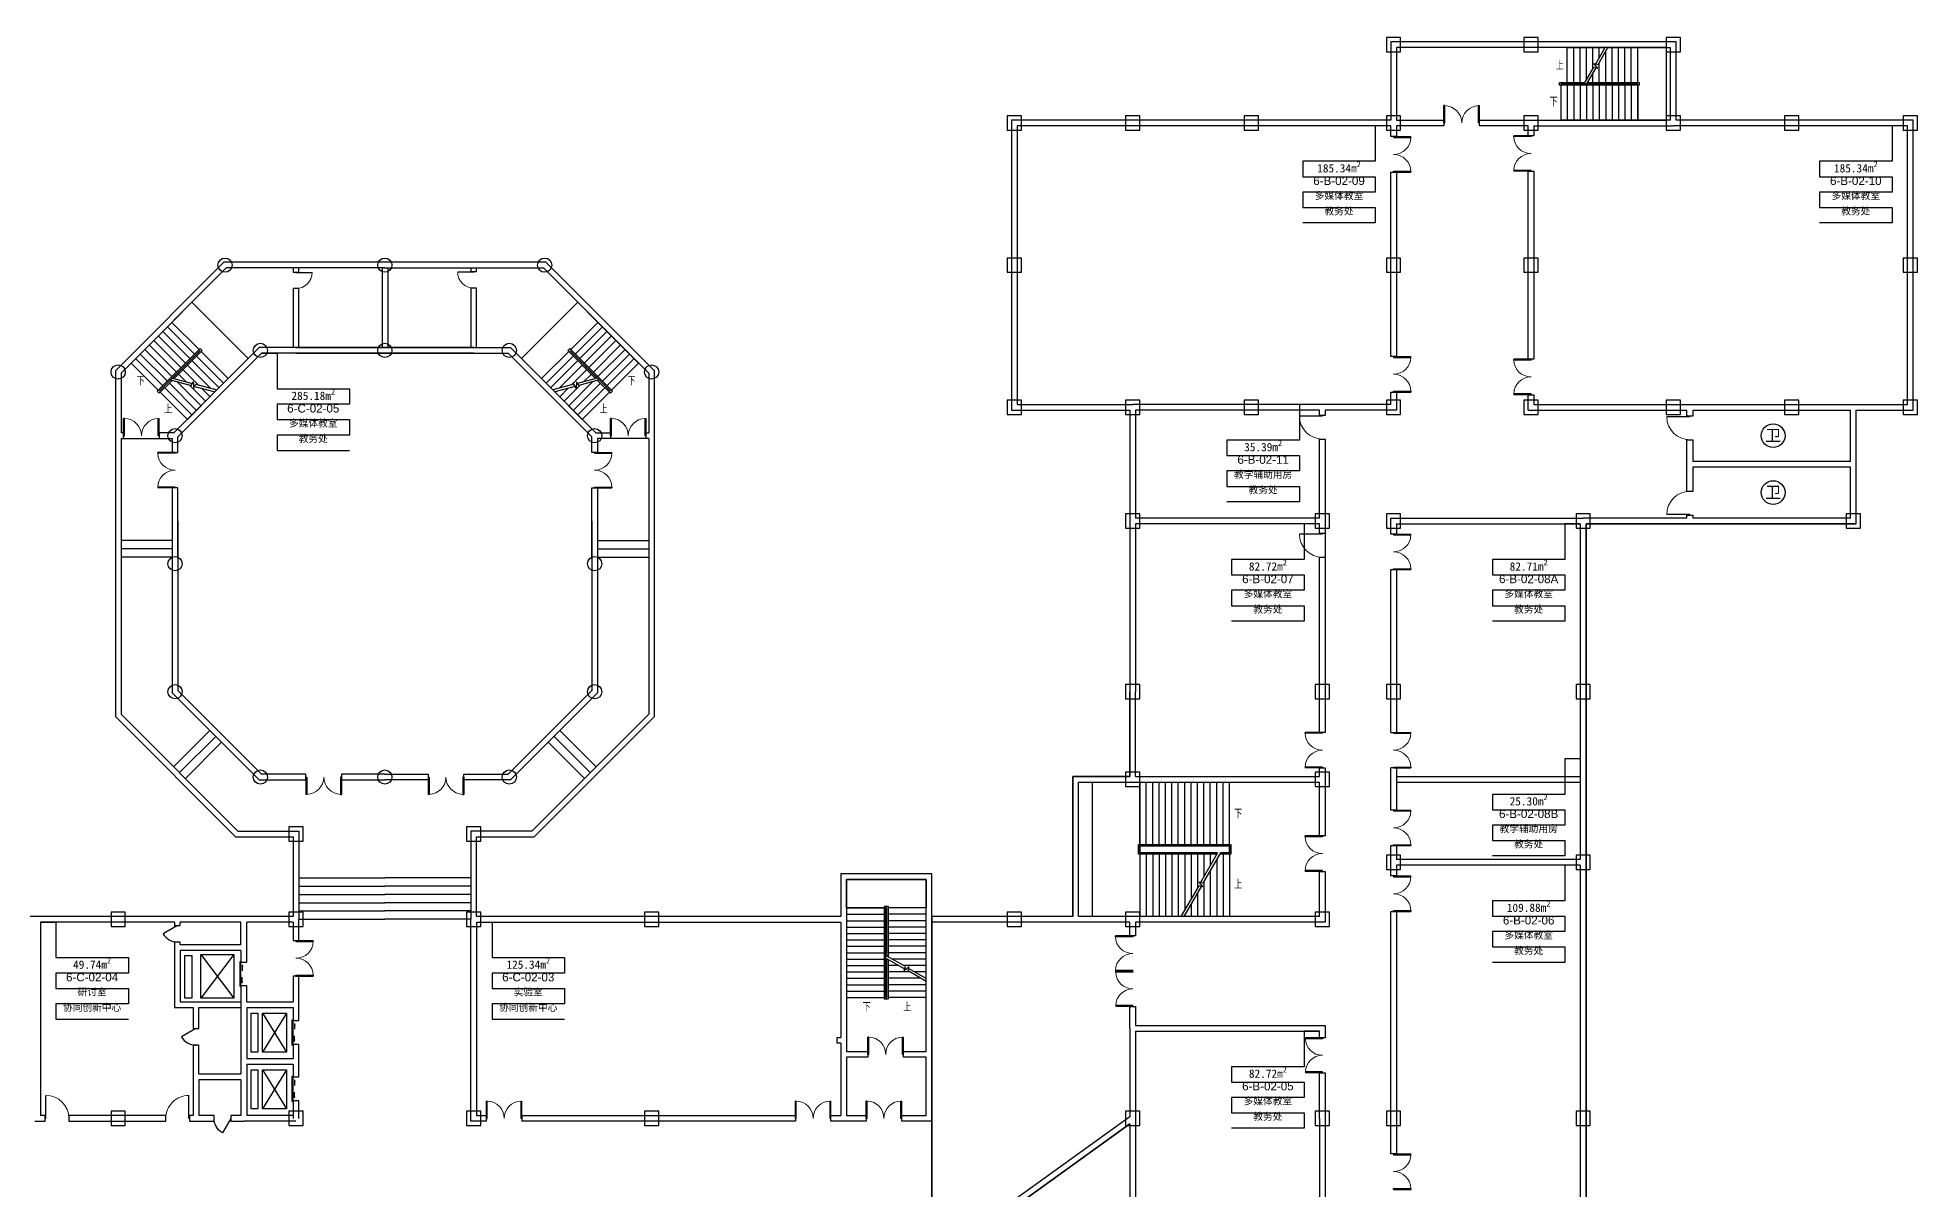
# Model space of a CAD drawing. Header units: millimetres. Extents: x 17250 to 146550, y 15000 to 99000.
# Drawn here: x 67250 to 146550, y 50402 to 99000 of the extents above; entities that cross this region are included whole.
import ezdxf

# ---------------------------------------------------------------- set-up
doc = ezdxf.new("R2010")
doc.units = ezdxf.units.MM
for name, color, linetype in [('4.1结构柱', 7, 'Continuous'), ('4.2墙体', 7, 'Continuous'), ('5面积', 7, 'Continuous'), ('6房间号', 7, 'Continuous'), ('7用途', 6, 'Continuous'), ('8单位', 4, 'Continuous')]:
    doc.layers.add(name, color=color, linetype=linetype)
doc.styles.add('_TCH_DIM', font='SIMPLEX', dxfattribs={"bigfont": 'GBCBIG'})
doc.styles.add('丙图', font='arial.ttf', dxfattribs={"height": 900})
doc.styles.add('乙图', font='arial.ttf', dxfattribs={"height": 600})

# ---------------------------------------------------------------- blocks, each defined once
blk = doc.blocks.new('$DorLib2D$00000130')
at = {"color": 0, "linetype": 'Continuous'}
for p, q in [((-0.533, 0.66), (-0.533, 0.513)), ((0, 0.66), (-0.533, 0.66)), ((0, 0.513), (-0.533, 0.513)), ((-0.385, 0.269), (-0.14, 0.269)), ((-0.385, 0.269), (-0.3, 0.214)), ((-0.3, 0.214), (-0.3, 0.269)), ((0, 0.513), (0, 0.66)), ((0.533, 0.66), (0, 0.66)), ((0.533, 0.513), (0, 0.513)), ((0.385, 0.269), (0.14, 0.269)), ((0.3, 0.214), (0.3, 0.269)), ((0.385, 0.269), (0.3, 0.214)), ((0.533, 0.66), (0.533, 0.513))]:
    blk.add_line(p, q, dxfattribs=at)
blk = doc.blocks.new('$DorLib2D$00000002')
for p, q in [((-0.5, 0), (-0.5, 0.4875)), ((-0.475, 0.4875), (-0.5, 0.4875)), ((-0.5, 0), (-0.475, 0)), ((-0.475, 0), (-0.475, 0.4875)), ((0.475, 0), (0.475, 0.4875)), ((0.475, 0.4875), (0.5, 0.4875)), ((0.5, 0), (0.475, 0)), ((0.5, 0), (0.5, 0.4875))]:
    blk.add_line(p, q)
at = {"lineweight": 13}
for centre, start, end in [((-0.4875, 0), 0, 88.53072), ((0.4875, 0), 91.46928, 180)]:
    blk.add_arc(centre, 0.4875, start, end, dxfattribs=at)
blk = doc.blocks.new('$DorLib2D$00000003')
blk.add_line((0.47, 0), (0.47, 0.97))
at = {"lineweight": 13}
blk.add_arc((0.47, 0), 0.97, 90, 180, dxfattribs=at)
blk = doc.blocks.new('$DorLib2D$00000228')
at = {"color": 0}
blk.add_line((0.5, 0), (0, 0.87), dxfattribs=at)
blk.add_arc((0.5, 0), 1, 120, 180, dxfattribs=at)
blk = doc.blocks.new('_FZHK')
blk.add_lwpolyline([(-0.5, -0.5), (0.5, -0.5), (0.5, 0.5), (-0.5, 0.5)], close=True)
blk = doc.blocks.new('_YZHK')
blk.add_circle((0, 0), 0.5)

msp = doc.modelspace()

# ---------------------------------------------------------------- linework, layer by layer
at = {"layer": '4.2墙体'}
for p, q in [((130250, 98820), (124330, 98820)), ((124330, 98820), (124330, 95520)), ((130250, 98580), (124570, 98580)), ((124570, 98580), (124570, 95520)), ((136370, 98820), (130250, 98820)), ((135950, 98580), (130250, 98580)), ((131780, 98580), (133379, 98580)), ((131780, 97110), (131780, 98580)), ((132050, 97110), (132050, 98580)), ((132320, 97110), (132320, 98580)), ((132590, 97214), (132590, 98580)), ((132860, 97681), (132860, 98580)), ((132980, 97889), (133379, 98580)), ((133080, 97862), (133494, 98580)), ((133130, 98149), (133130, 98580)), ((133400, 97110), (133400, 98416)), ((133494, 98580), (134750, 98580)), ((133670, 97110), (133670, 98580)), ((133940, 97110), (133940, 98580)), ((134210, 97110), (134210, 98580)), ((134480, 97110), (134480, 98580)), ((134750, 97110), (134750, 98580)), ((134750, 98580), (136130, 98580)), ((134750, 97110), (134750, 98580)), ((135950, 98580), (135950, 95520)), ((136130, 95520), (136130, 98580)), ((136370, 95520), (136370, 98820)), ((132496, 97050), (132900, 97751)), ((132611, 97050), (133000, 97724)), ((133072, 97704), (132900, 97910)), ((132900, 97910), (133080, 97862)), ((132900, 97751), (133072, 97704)), ((133130, 97110), (133130, 97949)), ((131450, 96990), (131450, 97110)), ((131450, 97110), (132530, 97110)), ((134810, 96990), (131450, 96990)), ((134750, 97050), (131510, 97050)), ((131510, 97050), (131510, 97050)), ((131510, 97050), (132496, 97050)), ((132496, 97050), (131510, 97050)), ((131780, 97050), (131510, 97050)), ((131510, 96990), (131510, 95520)), ((131780, 97050), (132496, 97050)), ((131780, 96990), (131780, 95520)), ((132050, 96990), (132050, 95520)), ((132320, 96990), (132320, 95520)), ((132590, 96990), (132590, 95520)), ((132611, 97050), (134750, 97050)), ((132611, 97050), (134750, 97050)), ((134750, 97050), (132611, 97050)), ((132646, 97110), (134810, 97110)), ((132860, 97110), (132860, 97481)), ((132860, 96990), (132860, 95520)), ((133130, 96990), (133130, 95520)), ((133400, 96990), (133400, 95520)), ((133670, 96990), (133670, 95520)), ((133940, 96990), (133940, 95520)), ((134210, 96990), (134210, 95520)), ((134480, 96990), (134480, 95520)), ((134750, 97050), (134750, 97050)), ((134750, 96990), (134750, 95520)), ((134750, 95520), (134750, 96990)), ((134810, 97110), (134810, 96990)), ((124330, 95520), (108330, 95520)), ((108330, 95520), (108330, 89400)), ((113450, 95520), (108570, 95520)), ((124330, 95280), (108570, 95280)), ((113450, 95280), (108570, 95280)), ((108570, 95280), (108570, 89400)), ((118150, 95520), (113450, 95520)), ((118150, 95280), (113450, 95280)), ((124330, 94820), (124330, 95280)), ((124570, 95520), (126578, 95520)), ((126578, 95280), (124570, 95280)), ((124570, 95280), (124570, 94820)), ((126578, 95520), (126578, 95280)), ((128078, 95280), (128078, 95520)), ((128078, 95520), (130250, 95520)), ((130130, 95280), (128078, 95280)), ((130130, 94858), (130130, 95280)), ((130250, 95520), (135950, 95520)), ((130370, 95280), (136250, 95280)), ((130370, 95280), (130370, 94858)), ((134750, 95520), (131510, 95520)), ((136130, 95520), (134750, 95520)), ((141250, 95280), (136250, 95280)), ((141250, 95520), (136370, 95520)), ((146370, 95520), (141250, 95520)), ((146130, 95280), (141250, 95280)), ((146130, 89400), (146130, 95280)), ((146370, 89400), (146370, 95520)), ((124570, 94820), (124330, 94820)), ((130370, 94858), (130130, 94858)), ((124330, 89400), (124330, 93320)), ((124330, 93320), (124570, 93320)), ((124570, 93320), (124570, 89400)), ((130130, 89400), (130130, 93358)), ((130130, 93358), (130370, 93358)), ((130370, 93358), (130370, 89400)), ((75209, 89280), (70770, 84841)), ((81900, 89280), (75209, 89280)), ((78030, 89280), (78030, 89107)), ((78030, 89107), (78270, 89107)), ((78270, 89107), (78270, 89280)), ((81780, 89280), (81780, 85920)), ((81900, 89280), (88591, 89280)), ((82020, 89280), (82020, 85920)), ((85530, 89280), (85530, 89127)), ((85530, 89127), (85770, 89127)), ((85770, 89127), (85770, 89280)), ((88591, 89280), (93030, 84841)), ((108330, 89400), (108330, 83280)), ((108570, 89400), (108570, 83520)), ((124330, 85545), (124330, 89400)), ((124570, 89400), (124570, 85545)), ((130130, 85432), (130130, 89400)), ((130370, 89400), (130370, 85432)), ((146130, 83520), (146130, 89400)), ((146370, 83280), (146370, 89400)), ((78270, 88407), (78030, 88407)), ((78030, 88407), (78030, 85920)), ((78270, 85920), (78270, 88407)), ((85770, 88427), (85530, 88427)), ((85530, 88427), (85530, 85920)), ((85770, 85920), (85770, 88427)), ((73762, 87834), (72914, 86985)), ((76138, 85458), (73762, 87834)), ((87662, 85458), (90038, 87834)), ((90038, 87834), (90886, 86985)), ((72914, 86985), (71196, 85267)), ((73678, 85458), (72532, 86604)), ((73869, 85649), (72723, 86794)), ((74059, 85840), (72914, 86985)), ((72914, 86985), (74059, 85840)), ((89741, 85840), (90886, 86985)), ((90886, 86985), (89741, 85840)), ((89931, 85649), (91077, 86794)), ((90122, 85458), (91268, 86604)), ((90886, 86985), (92604, 85267)), ((72723, 84503), (71577, 85649)), ((72914, 84694), (71768, 85840)), ((73105, 84885), (71959, 86031)), ((73296, 85076), (72150, 86222)), ((74102, 85882), (72299, 84079)), ((73487, 85267), (72341, 86413)), ((74102, 85797), (72384, 84079)), ((72941, 84636), (74102, 85797)), ((72941, 84636), (74102, 85797)), ((74102, 85797), (72941, 84636)), ((76600, 85920), (73000, 82320)), ((73008, 84618), (74187, 85797)), ((76700, 85680), (73170, 82150)), ((74187, 85797), (74102, 85882)), ((74102, 85797), (74102, 85797)), ((74144, 85755), (75290, 84610)), ((74144, 85755), (75290, 84610)), ((75290, 84610), (76600, 85920)), ((81900, 85920), (76600, 85920)), ((81900, 85680), (76700, 85680)), ((78150, 85920), (81900, 85920)), ((78150, 85680), (81900, 85680)), ((81900, 85920), (87200, 85920)), ((85650, 85920), (81900, 85920)), ((81900, 85680), (87100, 85680)), ((85650, 85680), (81900, 85680)), ((87100, 85680), (90630, 82150)), ((87200, 85920), (90800, 82320)), ((88510, 84610), (87200, 85920)), ((89656, 85755), (88510, 84610)), ((89656, 85755), (88510, 84610)), ((89613, 85797), (89698, 85882)), ((90792, 84618), (89613, 85797)), ((89698, 85882), (91501, 84079)), ((90859, 84636), (89698, 85797)), ((89698, 85797), (91416, 84079)), ((90859, 84636), (89698, 85797)), ((89698, 85797), (89698, 85797)), ((89698, 85797), (90859, 84636)), ((90313, 85267), (91459, 86413)), ((90504, 85076), (91650, 86222)), ((90695, 84885), (91841, 86031)), ((90886, 84694), (92032, 85840)), ((91077, 84503), (92223, 85649)), ((72341, 84122), (71196, 85267)), ((72532, 84313), (71387, 85458)), ((73381, 84991), (74027, 84345)), ((73572, 85182), (74548, 84205)), ((73762, 85373), (74908, 84228)), ((73953, 85564), (75099, 84419)), ((89847, 85564), (88701, 84419)), ((90038, 85373), (88892, 84228)), ((90228, 85182), (89252, 84205)), ((90419, 84991), (89773, 84345)), ((91268, 84313), (92413, 85458)), ((91459, 84122), (92604, 85267)), ((124570, 85545), (124330, 85545)), ((130370, 85432), (130130, 85432)), ((70770, 84841), (70770, 82320)), ((72299, 84079), (72384, 83994)), ((72384, 84079), (72859, 84555)), ((72384, 84079), (72859, 84555)), ((72859, 84555), (72384, 84079)), ((72384, 83994), (72926, 84537)), ((72384, 84079), (72384, 84079)), ((72384, 84079), (72384, 84079)), ((72617, 84228), (73762, 83082)), ((72808, 84419), (73953, 83273)), ((72859, 84555), (73724, 84323)), ((72941, 84636), (73776, 84412)), ((73125, 84483), (74144, 83464)), ((73190, 84800), (73505, 84485)), ((73647, 84344), (74335, 83655)), ((73724, 84323), (73813, 84477)), ((73813, 84477), (73837, 84209)), ((73837, 84209), (73930, 84371)), ((73878, 84281), (74733, 84052)), ((73930, 84371), (74814, 84134)), ((74168, 84204), (74526, 83846)), ((74690, 84064), (74717, 84037)), ((74814, 84134), (75290, 84610)), ((88986, 84134), (88510, 84610)), ((89870, 84371), (88986, 84134)), ((89922, 84281), (89067, 84052)), ((89110, 84064), (89083, 84037)), ((89632, 84204), (89274, 83846)), ((90153, 84344), (89465, 83655)), ((90675, 84483), (89656, 83464)), ((90992, 84419), (89847, 83273)), ((89963, 84209), (89870, 84371)), ((89987, 84477), (89963, 84209)), ((90076, 84323), (89987, 84477)), ((90859, 84636), (90024, 84412)), ((91183, 84228), (90038, 83082)), ((90941, 84555), (90076, 84323)), ((90610, 84800), (90295, 84485)), ((91416, 83994), (90874, 84537)), ((91416, 84079), (90941, 84555)), ((91416, 84079), (90941, 84555)), ((90941, 84555), (91416, 84079)), ((91416, 84079), (91416, 84079)), ((91501, 84079), (91416, 83994)), ((91416, 84079), (91416, 84079)), ((93030, 84841), (93030, 82320)), ((72426, 84037), (73572, 82891)), ((73572, 82891), (74733, 84052)), ((90228, 82891), (89067, 84052)), ((91374, 84037), (90228, 82891)), ((108330, 83280), (113330, 83280)), ((108570, 83520), (113450, 83520)), ((113330, 83280), (113330, 78600)), ((118450, 83520), (113450, 83520)), ((113570, 83280), (113570, 78720)), ((118450, 83280), (113570, 83280)), ((121450, 83520), (118450, 83520)), ((121330, 83280), (118450, 83280)), ((121330, 83059), (121330, 83280)), ((124330, 83520), (121450, 83520)), ((124570, 83280), (121570, 83280)), ((121570, 83280), (121570, 83059)), ((124330, 83520), (124330, 84045)), ((124330, 84045), (124570, 84045)), ((124570, 84045), (124570, 83280)), ((130130, 83280), (130130, 83932)), ((130130, 83932), (130370, 83932)), ((130130, 83280), (134250, 83280)), ((130370, 83932), (130370, 83520)), ((130370, 83520), (134370, 83520)), ((134250, 83280), (136250, 83280)), ((134370, 83520), (136250, 83520)), ((136250, 83520), (136950, 83520)), ((136250, 83280), (136830, 83280)), ((136830, 83032), (136830, 83280)), ((136950, 83520), (141250, 83520)), ((137070, 83280), (141250, 83280)), ((137070, 83280), (137070, 83032)), ((141250, 83520), (143850, 83520)), ((141250, 83280), (143730, 83280)), ((143730, 81120), (143730, 83280)), ((143850, 83520), (146130, 83520)), ((143970, 83280), (146370, 83280)), ((143970, 81000), (143970, 83280)), ((121570, 83059), (121330, 83059)), ((137070, 83032), (136830, 83032)), ((70880, 82320), (70770, 82320)), ((70770, 82080), (70770, 70456)), ((70770, 82080), (70880, 82080)), ((70880, 82080), (70880, 82320)), ((70880, 82080), (72930, 82080)), ((73000, 82320), (72343, 82320)), ((72380, 82320), (72380, 82080)), ((72930, 82080), (72930, 81461)), ((73170, 81498), (73170, 82150)), ((90630, 81498), (90630, 82150)), ((90800, 82320), (91457, 82320)), ((90870, 82080), (90870, 81461)), ((92920, 82080), (90870, 82080)), ((91420, 82320), (91420, 82080)), ((92920, 82080), (92920, 82320)), ((92920, 82320), (93030, 82320)), ((93030, 82080), (92920, 82080)), ((93030, 82080), (93030, 70456)), ((121330, 78720), (121330, 82059)), ((121330, 82059), (121570, 82059)), ((121570, 82059), (121570, 78077)), ((136830, 81000), (136830, 82032)), ((136830, 82032), (137070, 82032)), ((137070, 82032), (137070, 81120)), ((72930, 81498), (73170, 81498)), ((90870, 81498), (90630, 81498)), ((136830, 79855), (136830, 81000)), ((143730, 81120), (137070, 81120)), ((143970, 78480), (143970, 81000)), ((137070, 80880), (137070, 79855)), ((143730, 80880), (137070, 80880)), ((143730, 78720), (143730, 80880)), ((73170, 79998), (72930, 79998)), ((72930, 79998), (72930, 77075)), ((73170, 77075), (73170, 79998)), ((90630, 77075), (90630, 79998)), ((90630, 79998), (90870, 79998)), ((90870, 79998), (90870, 77075)), ((137070, 79855), (136830, 79855)), ((73170, 78600), (73170, 71450)), ((90630, 78600), (90630, 71450)), ((113330, 78600), (113330, 71400)), ((121330, 78720), (113570, 78720)), ((124330, 78053), (124330, 78720)), ((124330, 78720), (132450, 78720)), ((136830, 78720), (132450, 78720)), ((136830, 78720), (136830, 78855)), ((136830, 78855), (137070, 78855)), ((137070, 78855), (137070, 78720)), ((143730, 78720), (137070, 78720)), ((72930, 77775), (70770, 77775)), ((90870, 77775), (93030, 77775)), ((113570, 78480), (113570, 71400)), ((121330, 78480), (113570, 78480)), ((121330, 78047), (121330, 78480)), ((121570, 78077), (121330, 78077)), ((121570, 78300), (121570, 77077)), ((124570, 78053), (124330, 78053)), ((124570, 78480), (124570, 78053)), ((124570, 78480), (132330, 78480)), ((132330, 78480), (132330, 71400)), ((136950, 78480), (132570, 78480)), ((132570, 78480), (132570, 71400)), ((143970, 78480), (136950, 78480)), ((72930, 77425), (70770, 77425)), ((72930, 77075), (70770, 77075)), ((72930, 77075), (72930, 71350)), ((90870, 77425), (93030, 77425)), ((90870, 77075), (93030, 77075)), ((90870, 77075), (90870, 71350)), ((121330, 71400), (121330, 77077)), ((121330, 77077), (121570, 77077)), ((121570, 77077), (121570, 71400)), ((124330, 71400), (124330, 76553)), ((124330, 76553), (124570, 76553)), ((124570, 76553), (124570, 71400)), ((73170, 71450), (76700, 67920)), ((90630, 71450), (87100, 67920)), ((113330, 67819), (113330, 71400)), ((113570, 67819), (113570, 71400)), ((121330, 69684), (121330, 71400)), ((121570, 71400), (121570, 69684)), ((124330, 69684), (124330, 71400)), ((124570, 71400), (124570, 69684)), ((132330, 71400), (132330, 64320)), ((132570, 71400), (132570, 64200)), ((72930, 71350), (76600, 67680)), ((90870, 71350), (87200, 67680)), ((70770, 70456), (75704, 65520)), ((93030, 70456), (88096, 65520)), ((74518, 69763), (72989, 68235)), ((74765, 69515), (73237, 67988)), ((75013, 69268), (73484, 67740)), ((88787, 69268), (90316, 67740)), ((89035, 69515), (90563, 67988)), ((89282, 69763), (90811, 68235)), ((121570, 69684), (121330, 69684)), ((124330, 69684), (124570, 69684)), ((121330, 67820), (121330, 68221)), ((76600, 67680), (78572, 67680)), ((78572, 67920), (76700, 67920)), ((78572, 67680), (78572, 67920)), ((81900, 67920), (80072, 67920)), ((80072, 67920), (80072, 67680)), ((81900, 67920), (80072, 67920)), ((80072, 67680), (81900, 67680)), ((80072, 67680), (81900, 67680)), ((81900, 67920), (83728, 67920)), ((81900, 67920), (83728, 67920)), ((83728, 67680), (81900, 67680)), ((83728, 67680), (81900, 67680)), ((83728, 67920), (83728, 67680)), ((85228, 67680), (85228, 67920)), ((85228, 67920), (87100, 67920)), ((87200, 67680), (85228, 67680)), ((110919, 61920), (110919, 67819)), ((110919, 67819), (113330, 67819)), ((111159, 61920), (111159, 67579)), ((111159, 67579), (113450, 67579)), ((111750, 61920), (111750, 67580)), ((111750, 67580), (113450, 67580)), ((113450, 67579), (121330, 67580)), ((113450, 67580), (117530, 67580)), ((113570, 67819), (121330, 67820)), ((113750, 67580), (113750, 64960)), ((114020, 64960), (114020, 67580)), ((114290, 64960), (114290, 67580)), ((114560, 64960), (114560, 67580)), ((114830, 64960), (114830, 67580)), ((115100, 64960), (115100, 67580)), ((115370, 64960), (115370, 67580)), ((115640, 64960), (115640, 67580)), ((115910, 64960), (115910, 67580)), ((116180, 64960), (116180, 67580)), ((116450, 64960), (116450, 67580)), ((116720, 64960), (116720, 67580)), ((116990, 64960), (116990, 67580)), ((117260, 64960), (117260, 67580)), ((117530, 64960), (117530, 67580)), ((121330, 68184), (121570, 68184)), ((121330, 65322), (121330, 67580)), ((121570, 68184), (121570, 68000)), ((121570, 68184), (121570, 65322)), ((124330, 66406), (124330, 68184)), ((124570, 68184), (124330, 68184)), ((124570, 68184), (124570, 66406)), ((113750, 64960), (113750, 67400)), ((124570, 66406), (124330, 66406)), ((75704, 65520), (78270, 65520)), ((78270, 65520), (78270, 61800)), ((88096, 65520), (85530, 65520)), ((85530, 65520), (85530, 61800)), ((121570, 65322), (121330, 65322)), ((113690, 64540), (113690, 64960)), ((113690, 64960), (117590, 64960)), ((116996, 64540), (113690, 64540)), ((113750, 64900), (117530, 64900)), ((113750, 64600), (113750, 64900)), ((113750, 64900), (117530, 64900)), ((113750, 64900), (113750, 64600)), ((117031, 64600), (113750, 64600)), ((117031, 64600), (113750, 64600)), ((113750, 64540), (113750, 62100)), ((113750, 64540), (113750, 61920)), ((114020, 64540), (114020, 61920)), ((114290, 64540), (114290, 61920)), ((114560, 64540), (114560, 61920)), ((114830, 64540), (114830, 61920)), ((115100, 64540), (115100, 61920)), ((115370, 64540), (115370, 61920)), ((115640, 64540), (115640, 62191)), ((115910, 64540), (115910, 62659)), ((116180, 64540), (116180, 63126)), ((117031, 64600), (116310, 63351)), ((117146, 64600), (116410, 63324)), ((116450, 64540), (116450, 63594)), ((116720, 64540), (116720, 64061)), ((116990, 64540), (116990, 64529)), ((116990, 64329), (116990, 61920)), ((117590, 64540), (117112, 64540)), ((117530, 64600), (117146, 64600)), ((117530, 64600), (117146, 64600)), ((117260, 64540), (117260, 61920)), ((117530, 64900), (117530, 64600)), ((117530, 64600), (117530, 64900)), ((117530, 64540), (117530, 61920)), ((117590, 64960), (117590, 64540)), ((124330, 64200), (124330, 64906)), ((124330, 64906), (124570, 64906)), ((124570, 64906), (124570, 64320)), ((132330, 64320), (124570, 64320)), ((78270, 63550), (81900, 63550)), ((85530, 63550), (81900, 63550)), ((104730, 63480), (101370, 63480)), ((101370, 63480), (101370, 61800)), ((101370, 62280), (101370, 63480)), ((101370, 63480), (104730, 63480)), ((104730, 61800), (104730, 63480)), ((104730, 63480), (104730, 62280)), ((116720, 63861), (116720, 61920)), ((121330, 61920), (121330, 63822)), ((121330, 63822), (121570, 63822)), ((121570, 63822), (121570, 61680)), ((124330, 63629), (124330, 64200)), ((124570, 63629), (124330, 63629)), ((132330, 64080), (124570, 64080)), ((124570, 64080), (124570, 63629)), ((132330, 64080), (132330, 53400)), ((132570, 64200), (132570, 53400)), ((78270, 63200), (81900, 63200)), ((78270, 62850), (81900, 62850)), ((85530, 63200), (81900, 63200)), ((85530, 62850), (81900, 62850)), ((116230, 63213), (115484, 61920)), ((116330, 63186), (115599, 61920)), ((116180, 62926), (116180, 61920)), ((116410, 63165), (116230, 63213)), ((116410, 63324), (116238, 63371)), ((116238, 63371), (116410, 63165)), ((116450, 63394), (116450, 61920)), ((78270, 62500), (81900, 62500)), ((78270, 62150), (81900, 62150)), ((85530, 62500), (81900, 62500)), ((85530, 62150), (81900, 62150)), ((101370, 62280), (101370, 58500)), ((101370, 62280), (102960, 62280)), ((102960, 62280), (101370, 62280)), ((101370, 62010), (102960, 62010)), ((103140, 62340), (102960, 62340)), ((102960, 62340), (102960, 58440)), ((103020, 62280), (103020, 58500)), ((103080, 62280), (103020, 62280)), ((103020, 62280), (103020, 58500)), ((103080, 62280), (103020, 62280)), ((103080, 60249), (103080, 62280)), ((103080, 60249), (103080, 62280)), ((103140, 60214), (103140, 62340)), ((104730, 62280), (103140, 62280)), ((104730, 62280), (103140, 62280)), ((104730, 62010), (103140, 62010)), ((104730, 59296), (104730, 62280)), ((108450, 61920), (104970, 61920)), ((110919, 61920), (108450, 61920)), ((113450, 61920), (111159, 61920)), ((113450, 61920), (111750, 61920)), ((121330, 61920), (113450, 61920)), ((115484, 61920), (113450, 61920)), ((117530, 61920), (115599, 61920)), ((115640, 61991), (115640, 61920)), ((115910, 62459), (115910, 61920)), ((124330, 53400), (124330, 62129)), ((124330, 62129), (124570, 62129)), ((124570, 62129), (124570, 53400)), ((70650, 61680), (67370, 61680)), ((67370, 61680), (67370, 56686)), ((73030, 61680), (70650, 61680)), ((73030, 61680), (73030, 61540)), ((73030, 61540), (73270, 61540)), ((73270, 61540), (73270, 61680)), ((75830, 61680), (73270, 61680)), ((75830, 60720), (75830, 61680)), ((78030, 61680), (76070, 61680)), ((76070, 60600), (76070, 61680)), ((78030, 61680), (78030, 60903)), ((78270, 61800), (81900, 61800)), ((78270, 60903), (78270, 61800)), ((85530, 61800), (81900, 61800)), ((85530, 61800), (81900, 61800)), ((85530, 53280), (85530, 61800)), ((85770, 61680), (85770, 53520)), ((85770, 61680), (93150, 61680)), ((93150, 61680), (101130, 61680)), ((101130, 61680), (101130, 56806)), ((101370, 61800), (101370, 56686)), ((101370, 61740), (102960, 61740)), ((101370, 61470), (102960, 61470)), ((101370, 61200), (102960, 61200)), ((104730, 61740), (103140, 61740)), ((104730, 61470), (103140, 61470)), ((104730, 61200), (103140, 61200)), ((104730, 56220), (104730, 61800)), ((108450, 61680), (104970, 61680)), ((104970, 56100), (104970, 61680)), ((111039, 61680), (108450, 61680)), ((113330, 61680), (111039, 61680)), ((113330, 61100), (113330, 61680)), ((113570, 61100), (113330, 61100)), ((121570, 61680), (113570, 61680)), ((113570, 61680), (113570, 61100)), ((73270, 60840), (73030, 60840)), ((73030, 60840), (73030, 60600)), ((73030, 60600), (73030, 58081)), ((73270, 60720), (73270, 60840)), ((75830, 60720), (73270, 60720)), ((73270, 60480), (73270, 58321)), ((75830, 60480), (73270, 60480)), ((75531, 60319), (74142, 58466)), ((74142, 60319), (75531, 58466)), ((75830, 60480), (75830, 59990)), ((76070, 59990), (76070, 60600)), ((78030, 60903), (78270, 60903)), ((101370, 60930), (102960, 60930)), ((101370, 60660), (102960, 60660)), ((101370, 60390), (102960, 60390)), ((104730, 60930), (103140, 60930)), ((104730, 60660), (103140, 60660)), ((104730, 60390), (103140, 60390)), ((75830, 59990), (76070, 59990)), ((101370, 60120), (102960, 60120)), ((101370, 59850), (102960, 59850)), ((101370, 59580), (102960, 59580)), ((103858, 59800), (103080, 60249)), ((103080, 58500), (103080, 60134)), ((103831, 59700), (103080, 60134)), ((103080, 58500), (103080, 60134)), ((103140, 58440), (103140, 60099)), ((103571, 59850), (103140, 59850)), ((104039, 59580), (103140, 59580)), ((104730, 60120), (103304, 60120)), ((104730, 59850), (103771, 59850)), ((103810, 59620), (103858, 59800)), ((104016, 59792), (103810, 59620)), ((103969, 59620), (104016, 59792)), ((104730, 59181), (103969, 59620)), ((104730, 59296), (103996, 59720)), ((104730, 59580), (104239, 59580)), ((76070, 58990), (75830, 58990)), ((75830, 58990), (75830, 58200)), ((76070, 58320), (76070, 58990)), ((78270, 59403), (78030, 59403)), ((78030, 59403), (78030, 58320)), ((78270, 58200), (78270, 59403)), ((101370, 59310), (102960, 59310)), ((101370, 59040), (102960, 59040)), ((101370, 58770), (102960, 58770)), ((104506, 59310), (103140, 59310)), ((104730, 59040), (103140, 59040)), ((104730, 58770), (103140, 58770)), ((104730, 59310), (104706, 59310)), ((104730, 58500), (104730, 59181)), ((73030, 58081), (73810, 58081)), ((73270, 58321), (73930, 58321)), ((73810, 58081), (73810, 57187)), ((73930, 58321), (75830, 58321)), ((74050, 57187), (74050, 58081)), ((74050, 58081), (75830, 58081)), ((75830, 58321), (75830, 58081)), ((75830, 58200), (75830, 55800)), ((76070, 58320), (78030, 58320)), ((76070, 58080), (76070, 55920)), ((76070, 58080), (78030, 58080)), ((78030, 58080), (78030, 57522)), ((78270, 57522), (78270, 58200)), ((101370, 58500), (102960, 58500)), ((102960, 58440), (103140, 58440)), ((103020, 58500), (103080, 58500)), ((103080, 58500), (103020, 58500)), ((104730, 58500), (103140, 58500)), ((113330, 57200), (113330, 58126)), ((113330, 58126), (113570, 58126)), ((113570, 58126), (113570, 57320)), ((73810, 57187), (74050, 57187)), ((77750, 57844), (76742, 56197)), ((76742, 57844), (77750, 56197)), ((78030, 57522), (78270, 57522)), ((113330, 57200), (113330, 53461)), ((113570, 57320), (121570, 57320)), ((121570, 57320), (121570, 56796)), ((67370, 56686), (67370, 53520)), ((74050, 56487), (73810, 56487)), ((73810, 56487), (73810, 55158)), ((74050, 55278), (74050, 56487)), ((78270, 56522), (78030, 56522)), ((78030, 56522), (78030, 55920)), ((78270, 55800), (78270, 56522)), ((100975, 56566), (100975, 56806)), ((100975, 56806), (101130, 56806)), ((101130, 56566), (100975, 56566)), ((101130, 56566), (101130, 56100)), ((101370, 56686), (101370, 56220)), ((113570, 57080), (113570, 53400)), ((113570, 57080), (121330, 57080)), ((121330, 56796), (121330, 57080)), ((121570, 56796), (121330, 56796)), ((75830, 55800), (75830, 55278)), ((76070, 55920), (78030, 55920)), ((76070, 55680), (78030, 55680)), ((76070, 55680), (76070, 55158)), ((78030, 55680), (78030, 55145)), ((78270, 55145), (78270, 55800)), ((101130, 56100), (101130, 53520)), ((101370, 56220), (102276, 56220)), ((101370, 55980), (101370, 53520)), ((102276, 55980), (101370, 55980)), ((102276, 56220), (102276, 55980)), ((103776, 55980), (103776, 56220)), ((103776, 56220), (104730, 56220)), ((104730, 55980), (103776, 55980)), ((104730, 53520), (104730, 55980)), ((104970, 53280), (104970, 56100)), ((73810, 55158), (73810, 53520)), ((74050, 55278), (75830, 55278)), ((74050, 55038), (75830, 55038)), ((74050, 55038), (74050, 53520)), ((75830, 55038), (75830, 53520)), ((76070, 55158), (76070, 53520)), ((77750, 55444), (76742, 53797)), ((76742, 55444), (77750, 53797)), ((78030, 55145), (78270, 55145)), ((121330, 53400), (121330, 55323)), ((121330, 55323), (121570, 55323)), ((121570, 55323), (121570, 53400)), ((78270, 54145), (78030, 54145)), ((78030, 54145), (78030, 53400)), ((78270, 53400), (78270, 54145)), ((67130, 53280), (67570, 53280)), ((67570, 53520), (67370, 53520)), ((67570, 53280), (67570, 53520)), ((70650, 53520), (68570, 53520)), ((68570, 53520), (68570, 53280)), ((68570, 53280), (70650, 53280)), ((72659, 53520), (70650, 53520)), ((70650, 53280), (72659, 53280)), ((72659, 53280), (72659, 53520)), ((73810, 53520), (73659, 53520)), ((73659, 53520), (73659, 53280)), ((73659, 53280), (73930, 53280)), ((73930, 53280), (74695, 53280)), ((74695, 53520), (74050, 53520)), ((74695, 53280), (74695, 53520)), ((75830, 53520), (75395, 53520)), ((75395, 53520), (75395, 53280)), ((75395, 53280), (75950, 53280)), ((78150, 53280), (75950, 53280)), ((78030, 53520), (76070, 53520)), ((86184, 53280), (85530, 53280)), ((85770, 53520), (86184, 53520)), ((86184, 53280), (86184, 53520)), ((87684, 53520), (93150, 53520)), ((87684, 53520), (87684, 53280)), ((93150, 53280), (87684, 53280)), ((93150, 53520), (99216, 53520)), ((99216, 53280), (93150, 53280)), ((99216, 53520), (99216, 53280)), ((100716, 53520), (101130, 53520)), ((100716, 53280), (100716, 53520)), ((101370, 53280), (100716, 53280)), ((102204, 53280), (101130, 53280)), ((101370, 53520), (102204, 53520)), ((102204, 53520), (102204, 53280)), ((103704, 53280), (103704, 53520)), ((103704, 53520), (104730, 53520)), ((104970, 53280), (103704, 53280)), ((113330, 53461), (108411, 49920)), ((113330, 53166), (108489, 49680)), ((113330, 53166), (113330, 49800)), ((113570, 53400), (113570, 49800)), ((121330, 53400), (121330, 49800)), ((121570, 53400), (121570, 49800)), ((124330, 51902), (124330, 53400)), ((124570, 53400), (124570, 51902)), ((132330, 53400), (132330, 49920)), ((132570, 53400), (132570, 49800)), ((124570, 51902), (124330, 51902))]:
    msp.add_line(p, q, dxfattribs=at)
for points in [[(132570, 49800), (132570, 53400), (132570, 64200), (132570, 71400), (132570, 78480), (136950, 78480), (143970, 78480), (143970, 81000), (143970, 83280), (146370, 83280), (146370, 89400), (146370, 95520), (141250, 95520), (136370, 95520), (136370, 98820), (130250, 98820), (124330, 98820), (124330, 95520), (108330, 95520), (108330, 89400), (108330, 83280), (113330, 83280), (113330, 78600), (113330, 71400), (113330, 67819), (110919, 67819), (110919, 61920), (108450, 61920), (104970, 61920), (104970, 56100), (104970, 53280), (104970, 49680)], [(104970, 49680), (104970, 63720), (101130, 63720), (101130, 61920), (98840, 61920), (96550, 61920), (93150, 61920), (85770, 61920), (85770, 65280), (88196, 65280), (93270, 70356), (93270, 82200), (93270, 84941), (88691, 89520), (81900, 89520), (75109, 89520), (70530, 84941), (70530, 82200), (70530, 70356), (75604, 65280), (78030, 65280), (78030, 61920), (75950, 61920), (73150, 61920), (70650, 61920), (67250, 61920), (64960, 61920)], [(124570, 67820), (132330, 67821)], [(124570, 67580), (132330, 67580)], [(108489, 49680), (113330, 53166), (113330, 49800)]]:
    msp.add_lwpolyline(points, dxfattribs=at)
for points in [[(73461, 60273), (73756, 60273), (73756, 58466), (73461, 58466)], [(74142, 60319), (75531, 60319), (75531, 58466), (74142, 58466)], [(76264, 57844), (76536, 57844), (76536, 56197), (76264, 56197)], [(76742, 57844), (77750, 57844), (77750, 56197), (76742, 56197)], [(76264, 55444), (76536, 55444), (76536, 53797), (76264, 53797)], [(76742, 55444), (77750, 55444), (77750, 53797), (76742, 53797)]]:
    msp.add_lwpolyline(points, close=True, dxfattribs=at)
for centre in [(140465, 82203), (140465, 79803)]:
    msp.add_circle(centre, 500, dxfattribs=at)
at = {"layer": 'Defpoints'}
for points in [[(124330, 95280), (123680, 95280), (123680, 93780), (120622, 93780), (120622, 93130), (123680, 93130), (123680, 92480), (120622, 92480), (120622, 91830), (123680, 91830), (123680, 91180), (120622, 91180)], [(146130, 95280), (145480, 95280), (145480, 93780), (142422, 93780), (142422, 93130), (145480, 93130), (145480, 92480), (142422, 92480), (142422, 91830), (145480, 91830), (145480, 91180), (142422, 91180)], [(76700, 85680), (77350, 85680), (77350, 84180), (80408, 84180), (80408, 83530), (77350, 83530), (77350, 82880), (80408, 82880), (80408, 82230), (77350, 82230), (77350, 81580), (80408, 81580)], [(121130, 83516), (120480, 83516), (120480, 82016), (117422, 82016), (117422, 81366), (120480, 81366), (120480, 80716), (117422, 80716), (117422, 80066), (120480, 80066), (120480, 79416), (117422, 79416)], [(121330, 78480), (120680, 78480), (120680, 76980), (117622, 76980), (117622, 76330), (120680, 76330), (120680, 75680), (117622, 75680), (117622, 75030), (120680, 75030), (120680, 74380), (117622, 74380)], [(132330, 78480), (131680, 78480), (131680, 76980), (128622, 76980), (128622, 76330), (131680, 76330), (131680, 75680), (128622, 75680), (128622, 75030), (131680, 75030), (131680, 74380), (128622, 74380)], [(132330, 68571), (131680, 68571), (131680, 67071), (128622, 67071), (128622, 66421), (131680, 66421), (131680, 65771), (128622, 65771), (128622, 65121), (131680, 65121), (131680, 64471), (128622, 64471)], [(132330, 64080), (131680, 64080), (131680, 62580), (128622, 62580), (128622, 61930), (131680, 61930), (131680, 61280), (128622, 61280), (128622, 60630), (131680, 60630), (131680, 59980), (128622, 59980)], [(67370, 61680), (68020, 61680), (68020, 60180), (71078, 60180), (71078, 59530), (68020, 59530), (68020, 58880), (71078, 58880), (71078, 58230), (68020, 58230), (68020, 57580), (71078, 57580)], [(85770, 61680), (86420, 61680), (86420, 60180), (89478, 60180), (89478, 59530), (86420, 59530), (86420, 58880), (89478, 58880), (89478, 58230), (86420, 58230), (86420, 57580), (89478, 57580)], [(121330, 57080), (120680, 57080), (120680, 55580), (117622, 55580), (117622, 54930), (120680, 54930), (120680, 54280), (117622, 54280), (117622, 53630), (120680, 53630), (120680, 52980), (117622, 52980)]]:
    msp.add_lwpolyline(points, dxfattribs=at)

# ---------------------------------------------------------------- block references
at = {"layer": '4.1结构柱', "xscale": 600, "yscale": 600, "zscale": 600, "rotation": 90}
for p in [(124450, 98700), (130250, 98700), (136250, 98700), (108450, 95400), (113450, 95400), (118450, 95400), (124450, 95400), (130250, 95400), (136250, 95400), (141250, 95400), (146250, 95400), (108450, 89400), (124450, 89400), (130250, 89400), (146250, 89400), (108450, 83400), (113450, 83400), (118450, 83400), (124450, 83400), (130250, 83400), (136250, 83400), (141250, 83400), (146250, 83400), (113450, 78600), (121450, 78600), (124450, 78600), (132450, 78600), (143850, 78600), (113450, 71400), (121450, 71400), (124450, 71400), (132450, 71400), (85650, 65400), (124450, 64200), (132450, 64200), (85650, 61800), (93150, 61800), (108450, 61800), (113450, 61800), (121450, 61800), (85650, 53400), (93150, 53400), (113450, 53400), (121450, 53400), (124450, 53400), (132450, 53400)]:
    msp.add_blockref('_FZHK', p, dxfattribs=at)
at = {"layer": '4.1结构柱', "xscale": 600, "yscale": 600, "zscale": 600}
for name, p in [('_YZHK', (75159, 89400)), ('_YZHK', (81900, 89400)), ('_YZHK', (88641, 89400)), ('_YZHK', (76650, 85800)), ('_YZHK', (81900, 85800)), ('_YZHK', (87150, 85800)), ('_YZHK', (70650, 84891)), ('_YZHK', (93150, 84891)), ('_YZHK', (73050, 82200)), ('_YZHK', (90750, 82200)), ('_YZHK', (73050, 76800)), ('_YZHK', (90750, 76800)), ('_YZHK', (73050, 71400)), ('_YZHK', (90750, 71400)), ('_YZHK', (76650, 67800)), ('_YZHK', (81900, 67800)), ('_YZHK', (87150, 67800)), ('_FZHK', (113450, 67700)), ('_FZHK', (121450, 67700)), ('_FZHK', (78150, 65400)), ('_FZHK', (70650, 61800)), ('_FZHK', (78150, 61800)), ('_FZHK', (70650, 53400)), ('_FZHK', (78150, 53400))]:
    msp.add_blockref(name, p, dxfattribs=at)
at = {"layer": '4.2墙体'}
for name, p, xscale, yscale, zscale, rotation in [('$DorLib2D$00000002', (127328, 95400), -1500, -1500, 1500, 180), ('$DorLib2D$00000002', (124450, 94070), -1500, -1500, 1500, 90), ('$DorLib2D$00000002', (130250, 94108), -1500, 1500, 1500, 89.99999999999888), ('$DorLib2D$00000003', (78150, 88757), 700, -700, 700, 90), ('$DorLib2D$00000003', (85650, 88777), 700, 700, 700, 90), ('$DorLib2D$00000002', (124450, 84795), -1500, -1500, 1500, 90), ('$DorLib2D$00000002', (130250, 84682), -1500, 1500, 1500, 90), ('$DorLib2D$00000002', (71630, 82200), 1500, -1500, 1500, 180), ('$DorLib2D$00000002', (92170, 82200), -1500, -1500, 1500, 180), ('$DorLib2D$00000003', (121450, 82559), -1000, -1000, 1000, 270), ('$DorLib2D$00000003', (136950, 82532), -1000, -1000, 1000, 269.9999999998611), ('$DorLib2D$00000002', (73050, 80748), -1500, -1500, -1500, 270), ('$DorLib2D$00000002', (90750, 80748), 1500, -1500, -1500, 90.00000000000001), ('$DorLib2D$00000003', (136950, 79355), 1000, -1000, -1000, 270.000000000139), ('$DorLib2D$00000003', (121450, 77577), 1000, 1000, -1000, 90.00000000000001), ('$DorLib2D$00000002', (124450, 77303), -1500, 1500, 1500, 270), ('$DorLib2D$00000002', (121450, 68934), -1500, 1500, 1500, 90), ('$DorLib2D$00000002', (124450, 68934), 1500, 1500, 1500, 270), ('$DorLib2D$00000002', (124450, 65656), -1500, 1500, 1500, 270.0000000000009), ('$DorLib2D$00000002', (121450, 64572), -1500, 1500, 1500, 90), ('$DorLib2D$00000002', (124450, 62879), 1500, -1500, -1500, 90.00000000000001), ('$DorLib2D$00000228', (73150, 61190), -700, -700, -700, 269.9999999999778), ('$DorLib2D$00000002', (113450, 60350), -1500, 1500, 1500, 90), ('$DorLib2D$00000002', (78150, 60153), -1500, -1500, -1500, 89.99999999999257), ('$DorLib2D$00000130', (75950, 59490), -1000, 240, -1000, 90.00000000008617), ('$DorLib2D$00000002', (113450, 58863), -1473.452627357328, 1473.452627357328, 1473.452627357328, 90), ('$DorLib2D$00000228', (73930, 56837), -700, -700, -700, 270), ('$DorLib2D$00000130', (78150, 57022), -1000, 240, -1000, 89.99999999998609), ('$DorLib2D$00000002', (121450, 56060), -1473.452627357328, 1473.452627357328, 1473.452627357328, 90), ('$DorLib2D$00000130', (78150, 54645), -1000, 240, -1000, 90.00000000003612), ('$DorLib2D$00000003', (73159, 53400), -1000, -1000, -1000, 179.9999999999806), ('$DorLib2D$00000002', (86934, 53400), 1500, -1500, 1500, 180), ('$DorLib2D$00000002', (99966, 53400), -1500, -1500, 1500, 180), ('$DorLib2D$00000002', (102954, 53400), -1500, -1500, 1500, 179.9999999999992), ('$DorLib2D$00000228', (75045, 53400), -700, 700, -700, 180.0000000000314), ('$DorLib2D$00000002', (124450, 51152), -1500, 1500, 1500, 270)]:
    msp.add_blockref(name, p, dxfattribs=dict(at, xscale=xscale, yscale=yscale, zscale=zscale, rotation=rotation))
for name, p, xscale, yscale, zscale in [('$DorLib2D$00000002', (79322, 67800), 1500, -1500, 1500), ('$DorLib2D$00000002', (84478, 67800), -1500, -1500, 1500), ('$DorLib2D$00000002', (103026, 56100), -1500, 1500, 1500), ('$DorLib2D$00000003', (68070, 53400), -1000, 1000, -1000)]:
    msp.add_blockref(name, p, dxfattribs=dict(at, xscale=xscale, yscale=yscale, zscale=zscale))

# ---------------------------------------------------------------- texts
at = {"layer": '4.2墙体', "style": '_TCH_DIM'}
for s, p in [('上', (131294, 97640)), ('下', (131035, 96110)), ('下', (71430, 84328)), ('下', (92135, 84328)), ('上', (72599, 83141)), ('上', (90955, 83141)), ('下', (117725, 66065)), ('上', (117733, 63085)), ('下', (102055, 57910)), ('上', (103764, 57910))]:
    msp.add_text(s, height=338, dxfattribs=at).set_placement(p)
at = {"layer": '4.2墙体', "char_height": 500, "attachment_point": 5, "style": '丙图'}
for insert in [(140465, 82203), (140465, 79803)]:
    msp.add_mtext('{\\fSimSun|b0|i0|c134|p2;卫}', dxfattribs=dict(at, insert=insert))
at = {"layer": '5面积', "char_height": 350}
for s, heights, insert, attachment_point in [('\\A1;\\pxqc;185.34m{\\H0.7x;\\S2^ ;}', [-358], (123680, 93780), 3), ('\\A1;\\pxqc;185.34m{\\H0.7x;\\S2^ ;}', [-358], (145480, 93780), 3), ('\\A1;\\pxqc;285.18m{\\H0.7x;\\S2^ ;}', [-357], (77350, 84180), 1), ('\\A1;\\pxqc;35.39m{\\H0.7x;\\S2^ ;}', [-358], (120480, 82016), 3), ('\\A1;\\pxqc;82.72m{\\H0.7x;\\S2^ ;}', [-357], (120680, 76980), 3), ('\\A1;\\pxqc;82.71m{\\H0.7x;\\S2^ ;}', [-357], (131680, 76980), 3), ('\\A1;\\pxqc;25.30m{\\H0.7x;\\S2^ ;}', [-358], (131680, 67071), 3), ('\\A1;\\pxqc;109.88m{\\H0.7x;\\S2^ ;}', [-357], (131680, 62580), 3), ('\\A1;\\pxqc;49.74m{\\H0.7x;\\S2^ ;}', [-357], (68020, 60180), 1), ('\\A1;\\pxqc;125.34m{\\H0.7x;\\S2^ ;}', [-358], (86420, 60180), 1), ('\\A1;\\pxqc;82.72m{\\H0.7x;\\S2^ ;}', [-357], (120680, 55580), 3)]:
    msp.add_mtext_dynamic_manual_height_columns(s, width=3058.05, gutter_width=2250, heights=heights, dxfattribs=dict(at, insert=insert, attachment_point=attachment_point))
at = {"layer": '6房间号', "char_height": 350, "style": '乙图'}
for s, heights, insert, attachment_point in [('\\A1;\\pxqc;6-B-02-09', [-357], (123680, 93130), 3), ('\\A1;\\pxqc;6-B-02-10', [-357], (145480, 93130), 3), ('\\A1;\\pxqc;6-C-02-05', [-362], (77350, 83530), 1), ('\\A1;\\pxqc;6-B-02-11', [-357], (120480, 81366), 3), ('\\A1;\\pxqc;6-B-02-07', [-357], (120680, 76330), 3), ('\\A1;\\pxqc;6-B-02-08A', [-357], (131680, 76330), 3), ('\\A1;\\pxqc;6-B-02-08B', [-357], (131680, 66421), 3), ('\\A1;\\pxqc;6-B-02-06', [-357], (131680, 61930), 3), ('\\A1;\\pxqc;6-C-02-04', [-362], (68020, 59530), 1), ('\\A1;\\pxqc;6-C-02-03', [-362], (86420, 59530), 1), ('\\A1;\\pxqc;6-B-02-05', [-357], (120680, 54930), 3)]:
    msp.add_mtext_dynamic_manual_height_columns(s, width=3058.05, gutter_width=2250, heights=heights, dxfattribs=dict(at, insert=insert, attachment_point=attachment_point))
at = {"layer": '7用途', "char_height": 300, "style": '丙图'}
for s, heights, insert, attachment_point in [('\\pxqc;{\\fSimSun|b0|i0|c134|p2;多媒体教室}', [-397], (123680, 92480), 3), ('\\pxqc;{\\fSimSun|b0|i0|c134|p2;多媒体教室}', [-397], (145480, 92480), 3), ('\\pxqc;{\\fSimSun|b0|i0|c134|p2;多媒体教室}', [-397], (77350, 82880), 1), ('\\pxqc;{\\fSimSun|b0|i0|c134|p2;教学辅助用房}', [-396], (120480, 80716), 3), ('\\pxqc;{\\fSimSun|b0|i0|c134|p2;多媒体教室}', [-397], (120680, 75680), 3), ('\\pxqc;{\\fSimSun|b0|i0|c134|p2;多媒体教室}', [-397], (131680, 75680), 3), ('\\pxqc;{\\fSimSun|b0|i0|c134|p2;教学辅助用房}', [-396], (131680, 65771), 3), ('\\pxqc;{\\fSimSun|b0|i0|c134|p2;多媒体教室}', [-397], (131680, 61280), 3), ('\\pxqc;{\\fSimSun|b0|i0|c134|p2;研讨室}', [-391], (68020, 58880), 1), ('\\pxqc;{\\fSimSun|b0|i0|c134|p2;实验室}', [-396], (86420, 58880), 1), ('\\pxqc;{\\fSimSun|b0|i0|c134|p2;多媒体教室}', [-397], (120680, 54280), 3)]:
    msp.add_mtext_dynamic_manual_height_columns(s, width=3058.05, gutter_width=4500, heights=heights, dxfattribs=dict(at, insert=insert, attachment_point=attachment_point))
at = {"layer": '8单位', "char_height": 300, "style": '丙图'}
for s, heights, insert, attachment_point in [('\\pxqc;{\\fSimSun|b0|i0|c134|p2;教务处}', [-397], (123680, 91830), 3), ('\\pxqc;{\\fSimSun|b0|i0|c134|p2;教务处}', [-397], (145480, 91830), 3), ('\\pxqc;{\\fSimSun|b0|i0|c134|p2;教务处}', [-397], (77350, 82230), 1), ('\\pxqc;{\\fSimSun|b0|i0|c134|p2;教务处}', [-397], (120480, 80066), 3), ('\\pxqc;{\\fSimSun|b0|i0|c134|p2;教务处}', [-397], (120680, 75030), 3), ('\\pxqc;{\\fSimSun|b0|i0|c134|p2;教务处}', [-397], (131680, 75030), 3), ('\\pxqc;{\\fSimSun|b0|i0|c134|p2;教务处}', [-397], (131680, 65121), 3), ('\\pxqc;{\\fSimSun|b0|i0|c134|p2;教务处}', [-397], (131680, 60630), 3), ('\\pxqc;{\\fSimSun|b0|i0|c134|p2;协同创新中心}', [-394], (68020, 58230), 1), ('\\pxqc;{\\fSimSun|b0|i0|c134|p2;协同创新中心}', [-394], (86420, 58230), 1), ('\\pxqc;{\\fSimSun|b0|i0|c134|p2;教务处}', [-397], (120680, 53630), 3)]:
    msp.add_mtext_dynamic_manual_height_columns(s, width=3058.05, gutter_width=4500, heights=heights, dxfattribs=dict(at, insert=insert, attachment_point=attachment_point))

doc.saveas('drawing.dxf')
